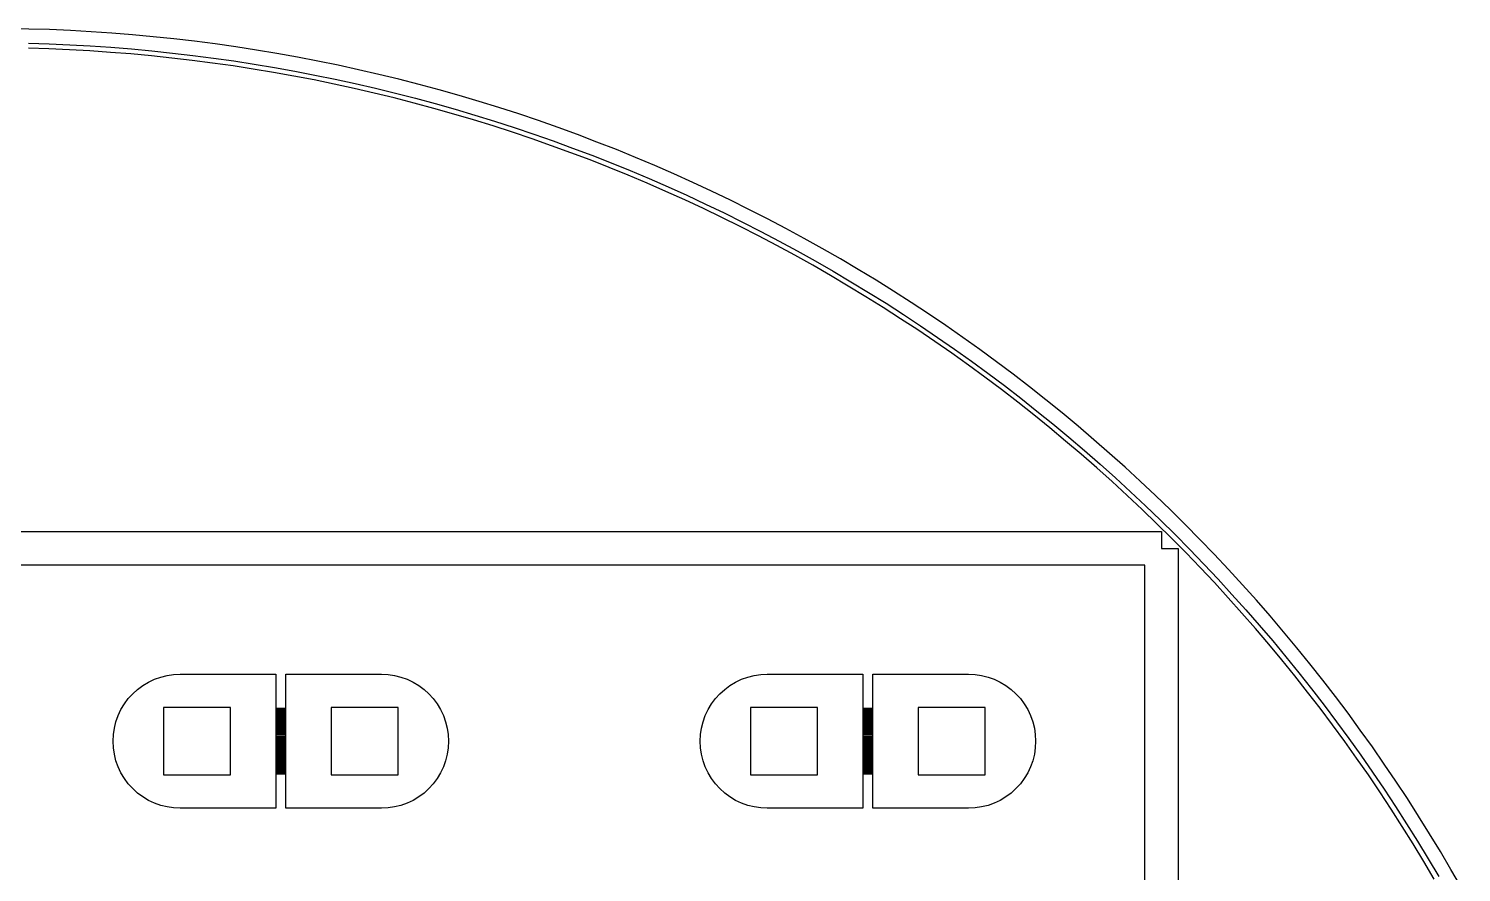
# Model space of a CAD drawing. Extents: x -16 to 83, y -18 to 83.
# Drawn here: x 33.48 to 76.19, y 57.59 to 82.75 of the extents above; entities that cross this region are included whole.
import ezdxf

# ---------------------------------------------------------------- set-up
doc = ezdxf.new("R2010")
doc.units = 0

msp = doc.modelspace()

# ---------------------------------------------------------------- linework, layer by layer
for p, q in [((33.4893, 82.7348), (32.8697, 82.7462)), ((34.1088, 82.7158), (33.4893, 82.7348)), ((34.7279, 82.6892), (34.1088, 82.7158)), ((35.3467, 82.655), (34.7279, 82.6892)), ((35.965, 82.6132), (35.3467, 82.655)), ((36.5828, 82.5638), (35.965, 82.6132)), ((37.1999, 82.5068), (36.5828, 82.5638)), ((37.8162, 82.4423), (37.1999, 82.5068)), ((38.4317, 82.3702), (37.8162, 82.4423)), ((34.0876, 82.1412), (33.4752, 82.16)), ((33.4789, 82.3099), (34.0931, 82.2911)), ((34.6997, 82.1149), (34.0876, 82.1412)), ((34.0931, 82.2911), (34.7071, 82.2647)), ((35.3114, 82.081), (34.6997, 82.1149)), ((34.7071, 82.2647), (35.3206, 82.2308)), ((35.9227, 82.0397), (35.3114, 82.081)), ((35.3206, 82.2308), (35.9337, 82.1893)), ((36.5334, 81.9909), (35.9227, 82.0397)), ((35.9337, 82.1893), (36.5463, 82.1404)), ((36.5463, 82.1404), (37.1582, 82.0839)), ((37.1582, 82.0839), (37.7694, 82.0199)), ((37.7694, 82.0199), (38.3797, 81.9484)), ((39.0463, 82.2906), (38.4317, 82.3702)), ((39.6599, 82.2034), (39.0463, 82.2906)), ((40.2723, 82.1087), (39.6599, 82.2034)), ((40.8836, 82.0065), (40.2723, 82.1087)), ((41.4935, 81.8968), (40.8836, 82.0065)), ((37.1435, 81.9346), (36.5334, 81.9909)), ((37.7528, 81.8708), (37.1435, 81.9346)), ((38.3613, 81.7995), (37.7528, 81.8708)), ((38.9689, 81.7208), (38.3613, 81.7995)), ((38.3797, 81.9484), (38.9891, 81.8694)), ((39.5755, 81.6346), (38.9689, 81.7208)), ((38.9891, 81.8694), (39.5975, 81.783)), ((40.181, 81.541), (39.5755, 81.6346)), ((39.5975, 81.783), (40.2048, 81.6891)), ((40.2048, 81.6891), (40.8109, 81.5878)), ((40.8109, 81.5878), (41.4157, 81.479)), ((42.1021, 81.7796), (41.4935, 81.8968)), ((42.7091, 81.655), (42.1021, 81.7796)), ((43.3146, 81.5229), (42.7091, 81.655)), ((40.7853, 81.44), (40.181, 81.541)), ((41.3883, 81.3315), (40.7853, 81.44)), ((41.9899, 81.2157), (41.3883, 81.3315)), ((41.4157, 81.479), (42.0191, 81.3628)), ((42.59, 81.0925), (41.9899, 81.2157)), ((42.0191, 81.3628), (42.6211, 81.2392)), ((42.6211, 81.2392), (43.2215, 81.1083)), ((43.9184, 81.3835), (43.3146, 81.5229)), ((44.5205, 81.2366), (43.9184, 81.3835)), ((45.1207, 81.0823), (44.5205, 81.2366)), ((43.1886, 80.9619), (42.59, 81.0925)), ((43.7856, 80.824), (43.1886, 80.9619)), ((43.2215, 81.1083), (43.8202, 80.97)), ((44.3808, 80.6788), (43.7856, 80.824)), ((43.8202, 80.97), (44.4172, 80.8243)), ((44.4172, 80.8243), (45.0124, 80.6713)), ((45.719, 80.9207), (45.1207, 81.0823)), ((46.3152, 80.7517), (45.719, 80.9207)), ((46.9094, 80.5755), (46.3152, 80.7517)), ((44.9742, 80.5263), (44.3808, 80.6788)), ((45.5656, 80.3665), (44.9742, 80.5263)), ((45.0124, 80.6713), (45.6056, 80.5111)), ((46.1551, 80.1995), (45.5656, 80.3665)), ((45.6056, 80.5111), (46.1969, 80.3436)), ((46.1969, 80.3436), (46.786, 80.1688)), ((47.5013, 80.392), (46.9094, 80.5755)), ((48.0909, 80.2012), (47.5013, 80.392)), ((46.7425, 80.0252), (46.1551, 80.1995)), ((47.3276, 79.8438), (46.7425, 80.0252)), ((46.786, 80.1688), (47.3729, 79.9868)), ((47.3729, 79.9868), (47.9576, 79.7976)), ((48.6782, 80.0032), (48.0909, 80.2012)), ((49.2629, 79.798), (48.6782, 80.0032)), ((47.9106, 79.6552), (47.3276, 79.8438)), ((48.4911, 79.4594), (47.9106, 79.6552)), ((47.9576, 79.7976), (48.5399, 79.6013)), ((49.0692, 79.2566), (48.4911, 79.4594)), ((48.5399, 79.6013), (49.1198, 79.3978)), ((49.8451, 79.5856), (49.2629, 79.798)), ((50.4247, 79.3661), (49.8451, 79.5856)), ((49.6448, 79.0466), (49.0692, 79.2566)), ((49.1198, 79.3978), (49.6971, 79.1872)), ((50.2178, 78.8297), (49.6448, 79.0466)), ((49.6971, 79.1872), (50.2717, 78.9696)), ((51.0015, 79.1396), (50.4247, 79.3661)), ((51.5755, 78.9059), (51.0015, 79.1396)), ((50.788, 78.6057), (50.2178, 78.8297)), ((50.2717, 78.9696), (50.8437, 78.7449)), ((51.3555, 78.3747), (50.788, 78.6057)), ((50.8437, 78.7449), (51.4129, 78.5133)), ((52.1466, 78.6652), (51.5755, 78.9059)), ((52.7147, 78.4176), (52.1466, 78.6652)), ((51.92, 78.1367), (51.3555, 78.3747)), ((51.4129, 78.5133), (51.9791, 78.2746)), ((51.9791, 78.2746), (52.5424, 78.0291)), ((53.2797, 78.163), (52.7147, 78.4176)), ((53.8415, 77.9015), (53.2797, 78.163)), ((52.4817, 77.8919), (51.92, 78.1367)), ((53.0402, 77.6402), (52.4817, 77.8919)), ((52.5424, 78.0291), (53.1027, 77.7766)), ((53.1027, 77.7766), (53.6598, 77.5173)), ((54.4001, 77.6331), (53.8415, 77.9015)), ((53.5957, 77.3817), (53.0402, 77.6402)), ((54.1479, 77.1163), (53.5957, 77.3817)), ((53.6598, 77.5173), (54.2137, 77.2511)), ((54.9554, 77.3578), (54.4001, 77.6331)), ((55.5072, 77.0758), (54.9554, 77.3578)), ((54.6968, 76.8442), (54.1479, 77.1163)), ((54.2137, 77.2511), (54.7643, 76.9782)), ((54.7643, 76.9782), (55.3115, 76.6985)), ((56.0555, 76.787), (55.5072, 77.0758)), ((55.2424, 76.5654), (54.6968, 76.8442)), ((55.7845, 76.2799), (55.2424, 76.5654)), ((55.3115, 76.6985), (55.8552, 76.4122)), ((56.6003, 76.4915), (56.0555, 76.787)), ((57.1414, 76.1894), (56.6003, 76.4915)), ((56.323, 75.9878), (55.7845, 76.2799)), ((55.8552, 76.4122), (56.3953, 76.1192)), ((56.3953, 76.1192), (56.9319, 75.8196)), ((57.6787, 75.8806), (57.1414, 76.1894)), ((56.8579, 75.6891), (56.323, 75.9878)), ((57.3891, 75.3838), (56.8579, 75.6891)), ((56.9319, 75.8196), (57.4647, 75.5134)), ((58.2122, 75.5653), (57.6787, 75.8806)), ((57.9166, 75.0721), (57.3891, 75.3838)), ((57.4647, 75.5134), (57.9937, 75.2008)), ((57.9937, 75.2008), (58.5188, 74.8816)), ((58.7418, 75.2434), (58.2122, 75.5653)), ((59.2674, 74.9151), (58.7418, 75.2434)), ((58.4401, 74.7539), (57.9166, 75.0721)), ((58.9597, 74.4293), (58.4401, 74.7539)), ((58.5188, 74.8816), (59.04, 74.556)), ((59.7889, 74.5803), (59.2674, 74.9151)), ((59.4753, 74.0984), (58.9597, 74.4293)), ((59.04, 74.556), (59.5571, 74.2241)), ((60.3063, 74.2392), (59.7889, 74.5803)), ((59.9868, 73.7611), (59.4753, 74.0984)), ((59.5571, 74.2241), (60.0702, 73.8858)), ((60.0702, 73.8858), (60.579, 73.5413)), ((60.8194, 73.8918), (60.3063, 74.2392)), ((61.3283, 73.538), (60.8194, 73.8918)), ((60.4942, 73.4176), (59.9868, 73.7611)), ((60.579, 73.5413), (61.0836, 73.1906)), ((61.8328, 73.1781), (61.3283, 73.538)), ((60.9972, 73.0679), (60.4942, 73.4176)), ((61.496, 72.7121), (60.9972, 73.0679)), ((61.0836, 73.1906), (61.5838, 72.8336)), ((62.3328, 72.812), (61.8328, 73.1781)), ((61.9903, 72.3501), (61.496, 72.7121)), ((61.5838, 72.8336), (62.0796, 72.4706)), ((62.8283, 72.4398), (62.3328, 72.812)), ((62.4801, 71.9821), (61.9903, 72.3501)), ((62.0796, 72.4706), (62.571, 72.1015)), ((63.3192, 72.0615), (62.8283, 72.4398)), ((62.9654, 71.6082), (62.4801, 71.9821)), ((62.571, 72.1015), (63.0577, 71.7264)), ((63.8054, 71.6772), (63.3192, 72.0615)), ((63.4461, 71.2283), (62.9654, 71.6082)), ((63.0577, 71.7264), (63.5398, 71.3454)), ((63.5398, 71.3454), (64.0172, 70.9585)), ((64.2868, 71.287), (63.8054, 71.6772)), ((63.9221, 70.8425), (63.4461, 71.2283)), ((64.0172, 70.9585), (64.4899, 70.5658)), ((64.7635, 70.8909), (64.2868, 71.287)), ((65.2352, 70.489), (64.7635, 70.8909)), ((64.3933, 70.451), (63.9221, 70.8425)), ((64.4899, 70.5658), (64.9576, 70.1672)), ((65.702, 70.0814), (65.2352, 70.489)), ((64.8596, 70.0536), (64.3933, 70.451)), ((65.3211, 69.6506), (64.8596, 70.0536)), ((64.9576, 70.1672), (65.4205, 69.763)), ((66.1637, 69.668), (65.702, 70.0814)), ((65.7776, 69.242), (65.3211, 69.6506)), ((65.4205, 69.763), (65.8783, 69.3531)), ((66.6203, 69.249), (66.1637, 69.668)), ((66.229, 68.8278), (65.7776, 69.242)), ((65.8783, 69.3531), (66.3311, 68.9377)), ((67.0718, 68.8245), (66.6203, 69.249)), ((66.6753, 68.408), (66.229, 68.8278)), ((66.3311, 68.9377), (66.7787, 68.5167)), ((67.518, 68.3944), (67.0718, 68.8245)), ((67.1164, 67.9828), (66.6753, 68.408)), ((66.7787, 68.5167), (67.2212, 68.0902)), ((67.9589, 67.9589), (67.518, 68.3944)), ((67.5523, 67.5523), (67.1164, 67.9828)), ((67.2212, 68.0902), (67.6584, 67.6584)), ((68.3944, 67.518), (67.9589, 67.9589)), ((-2.75, 67.75), (67.25, 67.75)), ((67.25, 67.75), (67.25, 67.25)), ((67.9828, 67.1164), (67.5523, 67.5523)), ((67.6584, 67.6584), (68.0902, 67.2212)), ((68.8245, 67.0718), (68.3944, 67.518)), ((67.25, 67.25), (67.75, 67.25)), ((67.75, 67.25), (67.75, -2.75)), ((68.408, 66.6753), (67.9828, 67.1164)), ((68.0902, 67.2212), (68.5167, 66.7787)), ((69.249, 66.6203), (68.8245, 67.0718)), ((66.75, 66.75), (-2.25, 66.75)), ((66.75, -2.25), (66.75, 66.75)), ((68.8278, 66.229), (68.408, 66.6753)), ((68.5167, 66.7787), (68.9377, 66.3311)), ((69.668, 66.1637), (69.249, 66.6203)), ((69.242, 65.7776), (68.8278, 66.229)), ((68.9377, 66.3311), (69.3531, 65.8783)), ((69.6506, 65.3211), (69.242, 65.7776)), ((69.3531, 65.8783), (69.763, 65.4205)), ((70.0814, 65.702), (69.668, 66.1637)), ((69.763, 65.4205), (70.1672, 64.9576)), ((70.489, 65.2352), (70.0814, 65.702)), ((70.0536, 64.8596), (69.6506, 65.3211)), ((70.1672, 64.9576), (70.5658, 64.4899)), ((70.8909, 64.7635), (70.489, 65.2352)), ((70.451, 64.3933), (70.0536, 64.8596)), ((70.5658, 64.4899), (70.9585, 64.0172)), ((71.287, 64.2868), (70.8909, 64.7635)), ((70.8425, 63.9221), (70.451, 64.3933)), ((71.6772, 63.8054), (71.287, 64.2868)), ((71.2283, 63.4461), (70.8425, 63.9221)), ((70.9585, 64.0172), (71.3454, 63.5398)), ((72.0615, 63.3192), (71.6772, 63.8054)), ((36.8889, 63.1629), (37.0572, 63.2638)), ((37.0572, 63.2638), (37.2346, 63.3477)), ((37.2346, 63.3477), (37.4194, 63.4139)), ((37.4194, 63.4139), (37.6098, 63.4616)), ((37.6098, 63.4616), (37.804, 63.4904)), ((37.804, 63.4904), (38, 63.5)), ((38, 63.5), (40.85, 63.5)), ((40.85, 63.5), (40.85, 62.485)), ((41.15, 62.485), (41.15, 63.5)), ((41.15, 63.5), (44, 63.5)), ((44, 63.5), (44.196, 63.4904)), ((44.196, 63.4904), (44.3902, 63.4616)), ((44.3902, 63.4616), (44.5806, 63.4139)), ((44.5806, 63.4139), (44.7654, 63.3477)), ((44.7654, 63.3477), (44.9428, 63.2638)), ((44.9428, 63.2638), (45.1111, 63.1629)), ((54.3889, 63.1629), (54.5572, 63.2638)), ((54.5572, 63.2638), (54.7346, 63.3477)), ((54.7346, 63.3477), (54.9194, 63.4139)), ((54.9194, 63.4139), (55.1098, 63.4616)), ((55.1098, 63.4616), (55.304, 63.4904)), ((55.304, 63.4904), (55.5, 63.5)), ((55.5, 63.5), (58.35, 63.5)), ((58.35, 63.5), (58.35, 62.485)), ((58.65, 62.485), (58.65, 63.5)), ((58.65, 63.5), (61.5, 63.5)), ((61.5, 63.5), (61.696, 63.4904)), ((61.696, 63.4904), (61.8902, 63.4616)), ((61.8902, 63.4616), (62.0806, 63.4139)), ((62.0806, 63.4139), (62.2654, 63.3477)), ((62.2654, 63.3477), (62.4428, 63.2638)), ((62.4428, 63.2638), (62.6111, 63.1629)), ((71.6082, 62.9654), (71.2283, 63.4461)), ((71.3454, 63.5398), (71.7264, 63.0577)), ((72.4398, 62.8283), (72.0615, 63.3192)), ((36.454, 62.7688), (36.5858, 62.9142)), ((36.5858, 62.9142), (36.7312, 63.046)), ((36.7312, 63.046), (36.8889, 63.1629)), ((45.1111, 63.1629), (45.2688, 63.046)), ((45.2688, 63.046), (45.4142, 62.9142)), ((45.4142, 62.9142), (45.546, 62.7688)), ((53.954, 62.7688), (54.0858, 62.9142)), ((54.0858, 62.9142), (54.2312, 63.046)), ((54.2312, 63.046), (54.3889, 63.1629)), ((62.6111, 63.1629), (62.7688, 63.046)), ((62.7688, 63.046), (62.9142, 62.9142)), ((62.9142, 62.9142), (63.046, 62.7688)), ((71.9821, 62.4801), (71.6082, 62.9654)), ((71.7264, 63.0577), (72.1015, 62.571)), ((72.812, 62.3328), (72.4398, 62.8283)), ((36.1523, 62.2654), (36.2362, 62.4428)), ((36.2362, 62.4428), (36.3371, 62.6111)), ((36.3371, 62.6111), (36.454, 62.7688)), ((39.5, 62.5), (37.5, 62.5)), ((37.5, 62.5), (37.5, 60.5)), ((39.5, 60.5), (39.5, 62.5)), ((40.85, 62.485), (41.15, 62.485)), ((41.15, 62.475), (40.85, 62.475)), ((40.85, 62.475), (40.85, 62.445)), ((40.85, 62.445), (41.15, 62.445)), ((41.15, 62.435), (40.85, 62.435)), ((40.85, 62.435), (40.85, 62.405)), ((40.85, 62.405), (41.15, 62.405)), ((41.15, 62.395), (40.85, 62.395)), ((40.85, 62.395), (40.85, 62.365)), ((40.85, 62.365), (41.15, 62.365)), ((41.15, 62.355), (40.85, 62.355)), ((40.85, 62.355), (40.85, 62.325)), ((41.15, 62.445), (41.15, 62.475)), ((41.15, 62.405), (41.15, 62.435)), ((41.15, 62.365), (41.15, 62.395)), ((41.15, 62.325), (41.15, 62.355)), ((44.5, 62.5), (42.5, 62.5)), ((42.5, 62.5), (42.5, 60.5)), ((44.5, 60.5), (44.5, 62.5)), ((45.546, 62.7688), (45.6629, 62.6111)), ((45.6629, 62.6111), (45.7638, 62.4428)), ((45.7638, 62.4428), (45.8477, 62.2654)), ((53.6523, 62.2654), (53.7362, 62.4428)), ((53.7362, 62.4428), (53.8371, 62.6111)), ((53.8371, 62.6111), (53.954, 62.7688)), ((57, 62.5), (55, 62.5)), ((55, 62.5), (55, 60.5)), ((57, 60.5), (57, 62.5)), ((58.35, 62.485), (58.65, 62.485)), ((58.65, 62.475), (58.35, 62.475)), ((58.35, 62.475), (58.35, 62.445)), ((58.35, 62.445), (58.65, 62.445)), ((58.65, 62.435), (58.35, 62.435)), ((58.35, 62.435), (58.35, 62.405)), ((58.35, 62.405), (58.65, 62.405)), ((58.65, 62.395), (58.35, 62.395)), ((58.35, 62.395), (58.35, 62.365)), ((58.35, 62.365), (58.65, 62.365)), ((58.65, 62.355), (58.35, 62.355)), ((58.35, 62.355), (58.35, 62.325)), ((58.65, 62.445), (58.65, 62.475)), ((58.65, 62.405), (58.65, 62.435)), ((58.65, 62.365), (58.65, 62.395)), ((58.65, 62.325), (58.65, 62.355)), ((62, 62.5), (60, 62.5)), ((60, 62.5), (60, 60.5)), ((62, 60.5), (62, 62.5)), ((63.046, 62.7688), (63.1629, 62.6111)), ((63.1629, 62.6111), (63.2638, 62.4428)), ((63.2638, 62.4428), (63.3477, 62.2654)), ((72.3501, 61.9903), (71.9821, 62.4801)), ((72.1015, 62.571), (72.4706, 62.0796)), ((36.0384, 61.8902), (36.0861, 62.0806)), ((36.0861, 62.0806), (36.1523, 62.2654)), ((40.85, 62.325), (41.15, 62.325)), ((41.15, 62.315), (40.85, 62.315)), ((40.85, 62.315), (40.85, 62.285)), ((40.85, 62.285), (41.15, 62.285)), ((41.15, 62.275), (40.85, 62.275)), ((40.85, 62.275), (40.85, 62.245)), ((40.85, 62.245), (41.15, 62.245)), ((41.15, 62.235), (40.85, 62.235)), ((40.85, 62.235), (40.85, 62.205)), ((40.85, 62.205), (41.15, 62.205)), ((41.15, 62.195), (40.85, 62.195)), ((40.85, 62.195), (40.85, 62.165)), ((40.85, 62.165), (41.15, 62.165)), ((41.15, 62.155), (40.85, 62.155)), ((40.85, 62.155), (40.85, 62.125)), ((40.85, 62.125), (41.15, 62.125)), ((41.15, 62.115), (40.85, 62.115)), ((40.85, 62.115), (40.85, 62.085)), ((40.85, 62.085), (41.15, 62.085)), ((41.15, 62.075), (40.85, 62.075)), ((40.85, 62.075), (40.85, 62.045)), ((40.85, 62.045), (41.15, 62.045)), ((41.15, 62.035), (40.85, 62.035)), ((40.85, 62.035), (40.85, 62.005)), ((40.85, 62.005), (41.15, 62.005)), ((41.15, 61.995), (40.85, 61.995)), ((40.85, 61.995), (40.85, 61.965)), ((40.85, 61.965), (41.15, 61.965)), ((41.15, 61.955), (40.85, 61.955)), ((40.85, 61.955), (40.85, 61.925)), ((40.85, 61.925), (41.15, 61.925)), ((41.15, 62.285), (41.15, 62.315)), ((41.15, 62.245), (41.15, 62.275)), ((41.15, 62.205), (41.15, 62.235)), ((41.15, 62.165), (41.15, 62.195)), ((41.15, 62.125), (41.15, 62.155)), ((41.15, 62.085), (41.15, 62.115)), ((41.15, 62.045), (41.15, 62.075)), ((41.15, 62.005), (41.15, 62.035)), ((41.15, 61.965), (41.15, 61.995)), ((41.15, 61.925), (41.15, 61.955)), ((45.8477, 62.2654), (45.9139, 62.0806)), ((45.9139, 62.0806), (45.9616, 61.8902)), ((53.5384, 61.8902), (53.5861, 62.0806)), ((53.5861, 62.0806), (53.6523, 62.2654)), ((58.35, 62.325), (58.65, 62.325)), ((58.65, 62.315), (58.35, 62.315)), ((58.35, 62.315), (58.35, 62.285)), ((58.35, 62.285), (58.65, 62.285)), ((58.65, 62.275), (58.35, 62.275)), ((58.35, 62.275), (58.35, 62.245)), ((58.35, 62.245), (58.65, 62.245)), ((58.65, 62.235), (58.35, 62.235)), ((58.35, 62.235), (58.35, 62.205)), ((58.35, 62.205), (58.65, 62.205)), ((58.65, 62.195), (58.35, 62.195)), ((58.35, 62.195), (58.35, 62.165)), ((58.35, 62.165), (58.65, 62.165)), ((58.65, 62.155), (58.35, 62.155)), ((58.35, 62.155), (58.35, 62.125)), ((58.35, 62.125), (58.65, 62.125)), ((58.65, 62.115), (58.35, 62.115)), ((58.35, 62.115), (58.35, 62.085)), ((58.35, 62.085), (58.65, 62.085)), ((58.65, 62.075), (58.35, 62.075)), ((58.35, 62.075), (58.35, 62.045)), ((58.35, 62.045), (58.65, 62.045)), ((58.65, 62.035), (58.35, 62.035)), ((58.35, 62.035), (58.35, 62.005)), ((58.35, 62.005), (58.65, 62.005)), ((58.65, 61.995), (58.35, 61.995)), ((58.35, 61.995), (58.35, 61.965)), ((58.35, 61.965), (58.65, 61.965)), ((58.65, 61.955), (58.35, 61.955)), ((58.35, 61.955), (58.35, 61.925)), ((58.35, 61.925), (58.65, 61.925)), ((58.65, 62.285), (58.65, 62.315)), ((58.65, 62.245), (58.65, 62.275)), ((58.65, 62.205), (58.65, 62.235)), ((58.65, 62.165), (58.65, 62.195)), ((58.65, 62.125), (58.65, 62.155)), ((58.65, 62.085), (58.65, 62.115)), ((58.65, 62.045), (58.65, 62.075)), ((58.65, 62.005), (58.65, 62.035)), ((58.65, 61.965), (58.65, 61.995)), ((58.65, 61.925), (58.65, 61.955)), ((63.3477, 62.2654), (63.4139, 62.0806)), ((63.4139, 62.0806), (63.4616, 61.8902)), ((72.7121, 61.496), (72.3501, 61.9903)), ((72.4706, 62.0796), (72.8336, 61.5838)), ((73.1781, 61.8328), (72.812, 62.3328)), ((36, 61.5), (36.0096, 61.696)), ((36.0096, 61.304), (36, 61.5)), ((36.0096, 61.696), (36.0384, 61.8902)), ((41.15, 61.915), (40.85, 61.915)), ((40.85, 61.915), (40.85, 61.885)), ((40.85, 61.885), (41.15, 61.885)), ((41.15, 61.875), (40.85, 61.875)), ((40.85, 61.875), (40.85, 61.845)), ((40.85, 61.845), (41.15, 61.845)), ((41.15, 61.835), (40.85, 61.835)), ((40.85, 61.835), (40.85, 61.805)), ((40.85, 61.805), (41.15, 61.805)), ((41.15, 61.795), (40.85, 61.795)), ((40.85, 61.795), (40.85, 61.765)), ((40.85, 61.765), (41.15, 61.765)), ((41.15, 61.755), (40.85, 61.755)), ((40.85, 61.755), (40.85, 61.725)), ((40.85, 61.725), (41.15, 61.725)), ((41.15, 61.715), (40.85, 61.715)), ((40.85, 61.715), (40.85, 61.685)), ((40.85, 61.685), (41.15, 61.685)), ((41.15, 61.675), (40.85, 61.675)), ((40.85, 61.675), (40.85, 61.645)), ((40.85, 61.645), (41.15, 61.645)), ((41.15, 61.635), (40.85, 61.635)), ((40.85, 61.635), (40.85, 61.605)), ((40.85, 61.605), (41.15, 61.605)), ((41.15, 61.595), (40.85, 61.595)), ((40.85, 61.595), (40.85, 61.565)), ((40.85, 61.565), (41.15, 61.565)), ((41.15, 61.555), (40.85, 61.555)), ((40.85, 61.555), (40.85, 61.525)), ((40.85, 61.525), (41.15, 61.525)), ((41.15, 61.515), (40.85, 61.515)), ((40.85, 61.515), (40.85, 61.485)), ((41.15, 61.885), (41.15, 61.915)), ((41.15, 61.845), (41.15, 61.875)), ((41.15, 61.805), (41.15, 61.835)), ((41.15, 61.765), (41.15, 61.795)), ((41.15, 61.725), (41.15, 61.755)), ((41.15, 61.685), (41.15, 61.715)), ((41.15, 61.645), (41.15, 61.675)), ((41.15, 61.605), (41.15, 61.635)), ((41.15, 61.565), (41.15, 61.595)), ((41.15, 61.525), (41.15, 61.555)), ((41.15, 61.485), (41.15, 61.515)), ((45.9616, 61.8902), (45.9904, 61.696)), ((45.9904, 61.696), (46, 61.5)), ((46, 61.5), (45.9904, 61.304)), ((53.5, 61.5), (53.5096, 61.696)), ((53.5096, 61.304), (53.5, 61.5)), ((53.5096, 61.696), (53.5384, 61.8902)), ((58.65, 61.915), (58.35, 61.915)), ((58.35, 61.915), (58.35, 61.885)), ((58.35, 61.885), (58.65, 61.885)), ((58.65, 61.875), (58.35, 61.875)), ((58.35, 61.875), (58.35, 61.845)), ((58.35, 61.845), (58.65, 61.845)), ((58.65, 61.835), (58.35, 61.835)), ((58.35, 61.835), (58.35, 61.805)), ((58.35, 61.805), (58.65, 61.805)), ((58.65, 61.795), (58.35, 61.795)), ((58.35, 61.795), (58.35, 61.765)), ((58.35, 61.765), (58.65, 61.765)), ((58.65, 61.755), (58.35, 61.755)), ((58.35, 61.755), (58.35, 61.725)), ((58.35, 61.725), (58.65, 61.725)), ((58.65, 61.715), (58.35, 61.715)), ((58.35, 61.715), (58.35, 61.685)), ((58.35, 61.685), (58.65, 61.685)), ((58.65, 61.675), (58.35, 61.675)), ((58.35, 61.675), (58.35, 61.645)), ((58.35, 61.645), (58.65, 61.645)), ((58.65, 61.635), (58.35, 61.635)), ((58.35, 61.635), (58.35, 61.605)), ((58.35, 61.605), (58.65, 61.605)), ((58.65, 61.595), (58.35, 61.595)), ((58.35, 61.595), (58.35, 61.565)), ((58.35, 61.565), (58.65, 61.565)), ((58.65, 61.555), (58.35, 61.555)), ((58.35, 61.555), (58.35, 61.525)), ((58.35, 61.525), (58.65, 61.525)), ((58.65, 61.515), (58.35, 61.515)), ((58.35, 61.515), (58.35, 61.485)), ((58.65, 61.885), (58.65, 61.915)), ((58.65, 61.845), (58.65, 61.875)), ((58.65, 61.805), (58.65, 61.835)), ((58.65, 61.765), (58.65, 61.795)), ((58.65, 61.725), (58.65, 61.755)), ((58.65, 61.685), (58.65, 61.715)), ((58.65, 61.645), (58.65, 61.675)), ((58.65, 61.605), (58.65, 61.635)), ((58.65, 61.565), (58.65, 61.595)), ((58.65, 61.525), (58.65, 61.555)), ((58.65, 61.485), (58.65, 61.515)), ((63.4616, 61.8902), (63.4904, 61.696)), ((63.4904, 61.696), (63.5, 61.5)), ((63.5, 61.5), (63.4904, 61.304)), ((73.0679, 60.9972), (72.7121, 61.496)), ((72.8336, 61.5838), (73.1906, 61.0836)), ((73.538, 61.3283), (73.1781, 61.8328)), ((36.0384, 61.1098), (36.0096, 61.304)), ((36.0861, 60.9194), (36.0384, 61.1098)), ((40.85, 61.485), (41.15, 61.485)), ((41.15, 61.475), (40.85, 61.475)), ((40.85, 61.475), (40.85, 61.445)), ((40.85, 61.445), (41.15, 61.445)), ((41.15, 61.435), (40.85, 61.435)), ((40.85, 61.435), (40.85, 61.405)), ((40.85, 61.405), (41.15, 61.405)), ((41.15, 61.395), (40.85, 61.395)), ((40.85, 61.395), (40.85, 61.365)), ((40.85, 61.365), (41.15, 61.365)), ((41.15, 61.355), (40.85, 61.355)), ((40.85, 61.355), (40.85, 61.325)), ((40.85, 61.325), (41.15, 61.325)), ((41.15, 61.315), (40.85, 61.315)), ((40.85, 61.315), (40.85, 61.285)), ((40.85, 61.285), (41.15, 61.285)), ((41.15, 61.275), (40.85, 61.275)), ((40.85, 61.275), (40.85, 61.245)), ((40.85, 61.245), (41.15, 61.245)), ((41.15, 61.235), (40.85, 61.235)), ((40.85, 61.235), (40.85, 61.205)), ((40.85, 61.205), (41.15, 61.205)), ((41.15, 61.195), (40.85, 61.195)), ((40.85, 61.195), (40.85, 61.165)), ((40.85, 61.165), (41.15, 61.165)), ((41.15, 61.155), (40.85, 61.155)), ((40.85, 61.155), (40.85, 61.125)), ((40.85, 61.125), (41.15, 61.125)), ((41.15, 61.115), (40.85, 61.115)), ((40.85, 61.115), (40.85, 61.085)), ((40.85, 61.085), (41.15, 61.085)), ((41.15, 61.075), (40.85, 61.075)), ((40.85, 61.075), (40.85, 61.045)), ((41.15, 61.445), (41.15, 61.475)), ((41.15, 61.405), (41.15, 61.435)), ((41.15, 61.365), (41.15, 61.395)), ((41.15, 61.325), (41.15, 61.355)), ((41.15, 61.285), (41.15, 61.315)), ((41.15, 61.245), (41.15, 61.275)), ((41.15, 61.205), (41.15, 61.235)), ((41.15, 61.165), (41.15, 61.195)), ((41.15, 61.125), (41.15, 61.155)), ((41.15, 61.085), (41.15, 61.115)), ((41.15, 61.045), (41.15, 61.075)), ((45.9616, 61.1098), (45.9139, 60.9194)), ((45.9904, 61.304), (45.9616, 61.1098)), ((53.5384, 61.1098), (53.5096, 61.304)), ((53.5861, 60.9194), (53.5384, 61.1098)), ((58.35, 61.485), (58.65, 61.485)), ((58.65, 61.475), (58.35, 61.475)), ((58.35, 61.475), (58.35, 61.445)), ((58.35, 61.445), (58.65, 61.445)), ((58.65, 61.435), (58.35, 61.435)), ((58.35, 61.435), (58.35, 61.405)), ((58.35, 61.405), (58.65, 61.405)), ((58.65, 61.395), (58.35, 61.395)), ((58.35, 61.395), (58.35, 61.365)), ((58.35, 61.365), (58.65, 61.365)), ((58.65, 61.355), (58.35, 61.355)), ((58.35, 61.355), (58.35, 61.325)), ((58.35, 61.325), (58.65, 61.325)), ((58.65, 61.315), (58.35, 61.315)), ((58.35, 61.315), (58.35, 61.285)), ((58.35, 61.285), (58.65, 61.285)), ((58.65, 61.275), (58.35, 61.275)), ((58.35, 61.275), (58.35, 61.245)), ((58.35, 61.245), (58.65, 61.245)), ((58.65, 61.235), (58.35, 61.235)), ((58.35, 61.235), (58.35, 61.205)), ((58.35, 61.205), (58.65, 61.205)), ((58.65, 61.195), (58.35, 61.195)), ((58.35, 61.195), (58.35, 61.165)), ((58.35, 61.165), (58.65, 61.165)), ((58.65, 61.155), (58.35, 61.155)), ((58.35, 61.155), (58.35, 61.125)), ((58.35, 61.125), (58.65, 61.125)), ((58.65, 61.115), (58.35, 61.115)), ((58.35, 61.115), (58.35, 61.085)), ((58.35, 61.085), (58.65, 61.085)), ((58.65, 61.075), (58.35, 61.075)), ((58.35, 61.075), (58.35, 61.045)), ((58.65, 61.445), (58.65, 61.475)), ((58.65, 61.405), (58.65, 61.435)), ((58.65, 61.365), (58.65, 61.395)), ((58.65, 61.325), (58.65, 61.355)), ((58.65, 61.285), (58.65, 61.315)), ((58.65, 61.245), (58.65, 61.275)), ((58.65, 61.205), (58.65, 61.235)), ((58.65, 61.165), (58.65, 61.195)), ((58.65, 61.125), (58.65, 61.155)), ((58.65, 61.085), (58.65, 61.115)), ((58.65, 61.045), (58.65, 61.075)), ((63.4616, 61.1098), (63.4139, 60.9194)), ((63.4904, 61.304), (63.4616, 61.1098)), ((73.1906, 61.0836), (73.5413, 60.579)), ((73.8918, 60.8194), (73.538, 61.3283)), ((36.1523, 60.7346), (36.0861, 60.9194)), ((36.2362, 60.5572), (36.1523, 60.7346)), ((40.85, 61.045), (41.15, 61.045)), ((41.15, 61.035), (40.85, 61.035)), ((40.85, 61.035), (40.85, 61.005)), ((40.85, 61.005), (41.15, 61.005)), ((41.15, 60.995), (40.85, 60.995)), ((40.85, 60.995), (40.85, 60.965)), ((40.85, 60.965), (41.15, 60.965)), ((41.15, 60.955), (40.85, 60.955)), ((40.85, 60.955), (40.85, 60.925)), ((40.85, 60.925), (41.15, 60.925)), ((41.15, 60.915), (40.85, 60.915)), ((40.85, 60.915), (40.85, 60.885)), ((40.85, 60.885), (41.15, 60.885)), ((41.15, 60.875), (40.85, 60.875)), ((40.85, 60.875), (40.85, 60.845)), ((40.85, 60.845), (41.15, 60.845)), ((41.15, 60.835), (40.85, 60.835)), ((40.85, 60.835), (40.85, 60.805)), ((40.85, 60.805), (41.15, 60.805)), ((41.15, 60.795), (40.85, 60.795)), ((40.85, 60.795), (40.85, 60.765)), ((40.85, 60.765), (41.15, 60.765)), ((41.15, 60.755), (40.85, 60.755)), ((40.85, 60.755), (40.85, 60.725)), ((40.85, 60.725), (41.15, 60.725)), ((41.15, 60.715), (40.85, 60.715)), ((40.85, 60.715), (40.85, 60.685)), ((40.85, 60.685), (41.15, 60.685)), ((41.15, 60.675), (40.85, 60.675)), ((40.85, 60.675), (40.85, 60.645)), ((40.85, 60.645), (41.15, 60.645)), ((41.15, 61.005), (41.15, 61.035)), ((41.15, 60.965), (41.15, 60.995)), ((41.15, 60.925), (41.15, 60.955)), ((41.15, 60.885), (41.15, 60.915)), ((41.15, 60.845), (41.15, 60.875)), ((41.15, 60.805), (41.15, 60.835)), ((41.15, 60.765), (41.15, 60.795)), ((41.15, 60.725), (41.15, 60.755)), ((41.15, 60.685), (41.15, 60.715)), ((41.15, 60.645), (41.15, 60.675)), ((45.8477, 60.7346), (45.7638, 60.5572)), ((45.9139, 60.9194), (45.8477, 60.7346)), ((53.6523, 60.7346), (53.5861, 60.9194)), ((53.7362, 60.5572), (53.6523, 60.7346)), ((58.35, 61.045), (58.65, 61.045)), ((58.65, 61.035), (58.35, 61.035)), ((58.35, 61.035), (58.35, 61.005)), ((58.35, 61.005), (58.65, 61.005)), ((58.65, 60.995), (58.35, 60.995)), ((58.35, 60.995), (58.35, 60.965)), ((58.35, 60.965), (58.65, 60.965)), ((58.65, 60.955), (58.35, 60.955)), ((58.35, 60.955), (58.35, 60.925)), ((58.35, 60.925), (58.65, 60.925)), ((58.65, 60.915), (58.35, 60.915)), ((58.35, 60.915), (58.35, 60.885)), ((58.35, 60.885), (58.65, 60.885)), ((58.65, 60.875), (58.35, 60.875)), ((58.35, 60.875), (58.35, 60.845)), ((58.35, 60.845), (58.65, 60.845)), ((58.65, 60.835), (58.35, 60.835)), ((58.35, 60.835), (58.35, 60.805)), ((58.35, 60.805), (58.65, 60.805)), ((58.65, 60.795), (58.35, 60.795)), ((58.35, 60.795), (58.35, 60.765)), ((58.35, 60.765), (58.65, 60.765)), ((58.65, 60.755), (58.35, 60.755)), ((58.35, 60.755), (58.35, 60.725)), ((58.35, 60.725), (58.65, 60.725)), ((58.65, 60.715), (58.35, 60.715)), ((58.35, 60.715), (58.35, 60.685)), ((58.35, 60.685), (58.65, 60.685)), ((58.65, 60.675), (58.35, 60.675)), ((58.35, 60.675), (58.35, 60.645)), ((58.35, 60.645), (58.65, 60.645)), ((58.65, 61.005), (58.65, 61.035)), ((58.65, 60.965), (58.65, 60.995)), ((58.65, 60.925), (58.65, 60.955)), ((58.65, 60.885), (58.65, 60.915)), ((58.65, 60.845), (58.65, 60.875)), ((58.65, 60.805), (58.65, 60.835)), ((58.65, 60.765), (58.65, 60.795)), ((58.65, 60.725), (58.65, 60.755)), ((58.65, 60.685), (58.65, 60.715)), ((58.65, 60.645), (58.65, 60.675)), ((63.3477, 60.7346), (63.2638, 60.5572)), ((63.4139, 60.9194), (63.3477, 60.7346)), ((73.4176, 60.4942), (73.0679, 60.9972)), ((74.2392, 60.3063), (73.8918, 60.8194)), ((36.3371, 60.3889), (36.2362, 60.5572)), ((36.454, 60.2312), (36.3371, 60.3889)), ((36.5858, 60.0858), (36.454, 60.2312)), ((37.5, 60.5), (39.5, 60.5)), ((41.15, 60.635), (40.85, 60.635)), ((40.85, 60.635), (40.85, 60.605)), ((40.85, 60.605), (41.15, 60.605)), ((41.15, 60.595), (40.85, 60.595)), ((40.85, 60.595), (40.85, 60.565)), ((40.85, 60.565), (41.15, 60.565)), ((41.15, 60.555), (40.85, 60.555)), ((40.85, 60.555), (40.85, 60.525)), ((40.85, 60.525), (41.15, 60.525)), ((41.15, 60.515), (40.85, 60.515)), ((40.85, 60.515), (40.85, 59.5)), ((41.15, 60.605), (41.15, 60.635)), ((41.15, 60.565), (41.15, 60.595)), ((41.15, 60.525), (41.15, 60.555)), ((41.15, 59.5), (41.15, 60.515)), ((42.5, 60.5), (44.5, 60.5)), ((45.546, 60.2312), (45.4142, 60.0858)), ((45.6629, 60.3889), (45.546, 60.2312)), ((45.7638, 60.5572), (45.6629, 60.3889)), ((53.8371, 60.3889), (53.7362, 60.5572)), ((53.954, 60.2312), (53.8371, 60.3889)), ((54.0858, 60.0858), (53.954, 60.2312)), ((55, 60.5), (57, 60.5)), ((58.65, 60.635), (58.35, 60.635)), ((58.35, 60.635), (58.35, 60.605)), ((58.35, 60.605), (58.65, 60.605)), ((58.65, 60.595), (58.35, 60.595)), ((58.35, 60.595), (58.35, 60.565)), ((58.35, 60.565), (58.65, 60.565)), ((58.65, 60.555), (58.35, 60.555)), ((58.35, 60.555), (58.35, 60.525)), ((58.35, 60.525), (58.65, 60.525)), ((58.65, 60.515), (58.35, 60.515)), ((58.35, 60.515), (58.35, 59.5)), ((58.65, 60.605), (58.65, 60.635)), ((58.65, 60.565), (58.65, 60.595)), ((58.65, 60.525), (58.65, 60.555)), ((58.65, 59.5), (58.65, 60.515)), ((60, 60.5), (62, 60.5)), ((63.046, 60.2312), (62.9142, 60.0858)), ((63.1629, 60.3889), (63.046, 60.2312)), ((63.2638, 60.5572), (63.1629, 60.3889)), ((73.7611, 59.9868), (73.4176, 60.4942)), ((73.5413, 60.579), (73.8858, 60.0702)), ((74.5803, 59.7889), (74.2392, 60.3063)), ((36.7312, 59.954), (36.5858, 60.0858)), ((36.8889, 59.8371), (36.7312, 59.954)), ((37.0572, 59.7362), (36.8889, 59.8371)), ((45.1111, 59.8371), (44.9428, 59.7362)), ((45.2688, 59.954), (45.1111, 59.8371)), ((45.4142, 60.0858), (45.2688, 59.954)), ((54.2312, 59.954), (54.0858, 60.0858)), ((54.3889, 59.8371), (54.2312, 59.954)), ((54.5572, 59.7362), (54.3889, 59.8371)), ((62.6111, 59.8371), (62.4428, 59.7362)), ((62.7688, 59.954), (62.6111, 59.8371)), ((62.9142, 60.0858), (62.7688, 59.954)), ((74.0984, 59.4753), (73.7611, 59.9868)), ((73.8858, 60.0702), (74.2241, 59.5571)), ((74.9151, 59.2674), (74.5803, 59.7889)), ((37.2346, 59.6523), (37.0572, 59.7362)), ((37.4194, 59.5861), (37.2346, 59.6523)), ((37.6098, 59.5384), (37.4194, 59.5861)), ((37.804, 59.5096), (37.6098, 59.5384)), ((38, 59.5), (37.804, 59.5096)), ((40.85, 59.5), (38, 59.5)), ((44, 59.5), (41.15, 59.5)), ((44.196, 59.5096), (44, 59.5)), ((44.3902, 59.5384), (44.196, 59.5096)), ((44.5806, 59.5861), (44.3902, 59.5384)), ((44.7654, 59.6523), (44.5806, 59.5861)), ((44.9428, 59.7362), (44.7654, 59.6523)), ((54.7346, 59.6523), (54.5572, 59.7362)), ((54.9194, 59.5861), (54.7346, 59.6523)), ((55.1098, 59.5384), (54.9194, 59.5861)), ((55.304, 59.5096), (55.1098, 59.5384)), ((55.5, 59.5), (55.304, 59.5096)), ((58.35, 59.5), (55.5, 59.5)), ((61.5, 59.5), (58.65, 59.5)), ((61.696, 59.5096), (61.5, 59.5)), ((61.8902, 59.5384), (61.696, 59.5096)), ((62.0806, 59.5861), (61.8902, 59.5384)), ((62.2654, 59.6523), (62.0806, 59.5861)), ((62.4428, 59.7362), (62.2654, 59.6523)), ((74.4293, 58.9597), (74.0984, 59.4753)), ((74.2241, 59.5571), (74.556, 59.04)), ((74.7539, 58.4401), (74.4293, 58.9597)), ((74.556, 59.04), (74.8816, 58.5188)), ((75.2434, 58.7418), (74.9151, 59.2674)), ((74.8816, 58.5188), (75.2008, 57.9937)), ((75.5653, 58.2122), (75.2434, 58.7418)), ((75.0721, 57.9166), (74.7539, 58.4401)), ((75.8806, 57.6787), (75.5653, 58.2122)), ((75.3838, 57.3891), (75.0721, 57.9166)), ((75.2008, 57.9937), (75.5134, 57.4647)), ((76.1894, 57.1414), (75.8806, 57.6787))]:
    msp.add_line(p, q)

doc.saveas('drawing.dxf')
